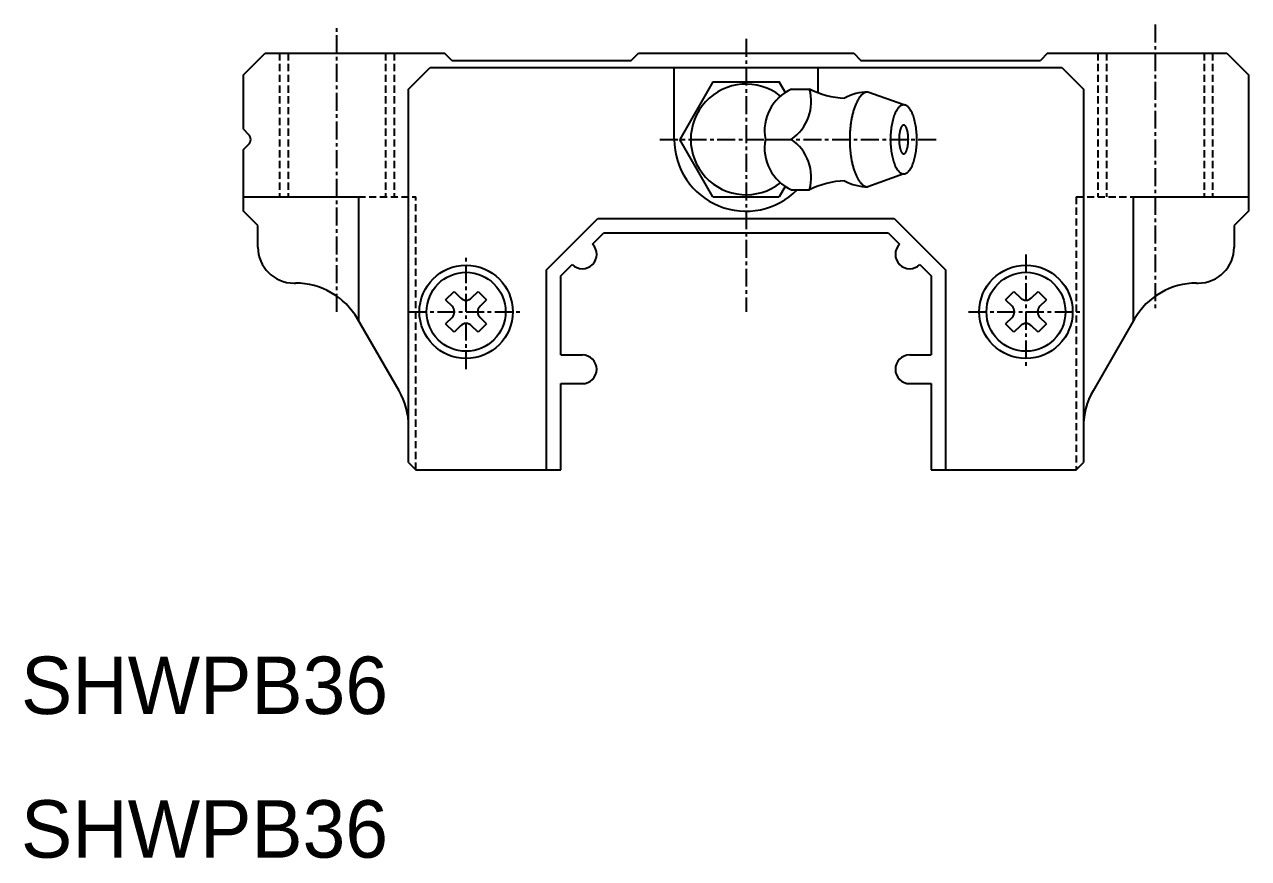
# Model space of a CAD drawing. Extents: x 10 to 219, y 10 to 161.
# Drawn here: x 10.2 to 95.5, y 9.9 to 68 of the extents above; entities that cross this region are included whole.
import ezdxf

# ---------------------------------------------------------------- set-up
doc = ezdxf.new("R2010")
doc.units = 0
doc.linetypes.add('CENTER', pattern=[2, 1.25, -0.25, 0.25, -0.25])
doc.linetypes.add('DASHED', pattern=[0.75, 0.5, -0.25])
doc.layers.get('0').update_dxf_attribs({"linetype": 'CONTINUOUS'})
doc.layers.add('CENTER', color=1, linetype='CENTER')

msp = doc.modelspace()

# ---------------------------------------------------------------- linework, layer by layer
at = {"color": 7, "linetype": 'CONTINUOUS'}
for p, q in [((25.50003, 64.49992), (27.0001, 66.00001)), ((27.0001, 66.00001), (39.50003, 66.00001)), ((40.00009, 65.50001), (39.50009, 66.00001)), ((52.5001, 65.49999), (53.00008, 65.99999)), ((53.00006, 66.00001), (68.00003, 66.00001)), ((68.00007, 66.00001), (68.50005, 65.50001)), ((81.50007, 66.00002), (81.00007, 65.50002)), ((81.50003, 66.00001), (94.00003, 66.00001)), ((94.00004, 66), (95.50004, 64.49999)), ((37.00007, 63.5), (38.50006, 64.99999)), ((38.50005, 65.00001), (82.50002, 65.00001)), ((40.00003, 65.50001), (52.50006, 65.50001)), ((55.50002, 60.00001), (55.50002, 65.00001)), ((65.50002, 65.00001), (65.50002, 63.25495)), ((68.50002, 65.50001), (81.00003, 65.50001)), ((82.50003, 65.00001), (84.00003, 63.50001)), ((25.50003, 60.70715), (25.50003, 64.49992)), ((58.19059, 64.00004), (55.88118, 60.00002)), ((58.1906, 64.00004), (60.50002, 64.00004)), ((60.50002, 64.00004), (62.80943, 64.00004)), ((63.21976, 63.28936), (62.80945, 64.00004)), ((95.50003, 64.5), (95.50003, 55.00001)), ((37.00002, 37.50003), (37.00002, 63.5)), ((63.64543, 63.50741), (64.92358, 63.50741)), ((71.48074, 62.40001), (68.98627, 63.30001)), ((84.00002, 63.5), (84.00002, 37.50003)), ((25.50007, 60.70712), (25.85362, 60.35357)), ((58.19059, 56.00002), (55.88118, 60.00003)), ((61.84955, 60.00001), (63.64543, 60.00001)), ((25.50003, 55.00001), (25.50003, 59.29289)), ((25.50007, 59.29291), (25.85362, 59.64646)), ((71.48074, 57.60001), (68.98627, 56.70001)), ((63.23243, 56.73265), (62.80945, 56.00002)), ((63.64543, 56.49261), (64.92358, 56.49261)), ((25.50001, 56.00001), (33.50002, 56.00001)), ((33.5, 56.00003), (33.5, 47.3993)), ((58.1906, 56.00001), (60.50002, 56.00001)), ((60.50002, 56.00001), (62.80943, 56.00001)), ((87.50002, 47.3993), (87.50002, 56.00003)), ((87.50002, 56.00001), (95.50002, 56.00001)), ((26.50007, 54.00001), (25.50007, 55.00001)), ((95.50006, 55.00002), (94.50006, 54.00002)), ((26.50003, 52.50001), (26.50003, 54.00001)), ((46.60004, 50.91422), (50.18003, 54.49422)), ((50.18002, 54.49423), (70.82002, 54.49423)), ((70.82004, 54.49423), (74.40004, 50.91423)), ((94.50003, 54.00001), (94.50003, 52.50001)), ((49.80714, 52.70711), (50.59426, 53.49423)), ((50.59424, 53.49423), (70.40581, 53.49423)), ((70.40582, 53.49424), (71.19293, 52.70713)), ((47.60004, 50.50001), (48.39293, 51.2929)), ((72.60714, 51.29291), (73.40004, 50.50002)), ((46.60002, 37.00001), (46.60002, 50.91423)), ((47.60002, 45.00001), (47.60002, 50.50001)), ((73.40002, 50.50001), (73.40002, 45.00001)), ((74.40002, 50.91423), (74.40002, 37.00001)), ((29.00003, 50.00001), (29.11335, 50.00001)), ((91.8868, 50.00001), (92.00003, 50.00001)), ((39.57883, 48.83767), (40.02757, 48.38893)), ((39.57885, 48.83767), (40.16239, 49.42121)), ((40.16238, 49.42121), (40.61112, 48.97247)), ((41.38894, 48.97248), (41.83768, 49.42122)), ((41.8377, 49.42122), (42.42124, 48.83767)), ((41.97249, 48.38892), (42.42123, 48.83766)), ((78.57883, 48.83767), (79.02757, 48.38893)), ((78.57884, 48.83767), (79.16239, 49.42122)), ((79.16239, 49.42122), (79.61112, 48.97248)), ((80.38895, 48.97247), (80.83769, 49.42121)), ((80.83769, 49.42122), (81.42124, 48.83767)), ((80.97249, 48.38892), (81.42123, 48.83766)), ((36.33021, 42.50005), (33.44347, 47.50002)), ((40.02757, 47.61111), (39.57883, 47.16237)), ((40.1624, 46.57883), (39.57885, 47.16237)), ((40.61113, 47.02756), (40.16239, 46.57882)), ((41.83769, 46.57881), (41.38894, 47.02756)), ((42.42124, 47.16237), (41.83769, 46.57883)), ((42.42123, 47.16236), (41.97248, 47.61111)), ((79.02757, 47.61111), (78.57883, 47.16237)), ((79.16239, 46.57883), (78.57885, 47.16237)), ((79.61112, 47.02756), (79.16239, 46.57882)), ((80.83767, 46.57882), (80.38894, 47.02756)), ((81.42123, 47.16237), (80.83769, 46.57883)), ((81.42123, 47.16238), (80.97249, 47.61111)), ((87.55667, 47.50002), (84.66994, 42.50005)), ((47.60002, 45.00001), (49.10002, 45.00001)), ((71.90002, 45.00001), (73.40002, 45.00001)), ((47.60002, 37.00001), (47.60002, 43.00001)), ((47.60002, 43.00001), (49.10002, 43.00001)), ((71.90002, 43.00001), (73.40002, 43.00001)), ((73.40002, 43.00001), (73.40002, 37.00001)), ((37.00005, 37.50005), (37.50006, 37.00003)), ((37.50005, 37.00001), (47.60002, 37.00001)), ((73.40002, 37.00001), (83.49998, 37.00001)), ((83.50002, 37.00003), (84.00001, 37.50004))]:
    msp.add_line(p, q, dxfattribs=at)
at = {"color": 3, "linetype": 'DASHED'}
for p, q in [((28, 66.00001), (28, 56.00001)), ((28.6, 66.00001), (28.6, 56.00001)), ((35.4, 66.00001), (35.4, 56.00001)), ((36, 66.00001), (36, 56.00001)), ((85, 66.00001), (85, 56.00001)), ((85.6, 66.00001), (85.6, 56.00001)), ((92.4, 66.00001), (92.4, 56.00001)), ((93, 66.00001), (93, 56.00001)), ((33.5, 56.00001), (37.50002, 56.00001)), ((37.50002, 37.00001), (37.50002, 56.00001)), ((83.50002, 56.00001), (83.50002, 37.00001)), ((83.50002, 56.00001), (87.50002, 56.00001))]:
    msp.add_line(p, q, dxfattribs=at)
at = {"color": 7, "linetype": 'CONTINUOUS'}
for points in [[(68.9863, 63.3, 0), (68.9553, 63.299, 0), (68.9243, 63.296, 0), (68.8934, 63.2911, 0), (68.8625, 63.2841, 0), (68.8317, 63.2752, 0), (68.801, 63.2643, 0), (68.7704, 63.2514, 0), (68.7399, 63.2366, 0), (68.7096, 63.2198, 0), (68.6794, 63.2011, 0), (68.6495, 63.1805, 0), (68.6197, 63.1579, 0), (68.5901, 63.1335, 0), (68.5608, 63.1071, 0), (68.5318, 63.0789, 0), (68.503, 63.0488, 0), (68.4745, 63.0169, 0), (68.4463, 62.9832, 0), (68.4185, 62.9476, 0), (68.391, 62.9103, 0), (68.3638, 62.8713, 0), (68.337, 62.8305, 0), (68.3106, 62.788, 0), (68.2847, 62.7439, 0), (68.2591, 62.698, 0), (68.234, 62.6506, 0), (68.2093, 62.6016, 0), (68.1851, 62.5509, 0), (68.1614, 62.4988, 0), (68.1382, 62.4451, 0), (68.1155, 62.39, 0), (68.0933, 62.3335, 0), (68.0717, 62.2755, 0), (68.0506, 62.2162, 0), (68.03, 62.1555, 0), (68.0101, 62.0935, 0), (67.9907, 62.0303, 0), (67.9719, 61.9658, 0), (67.9538, 61.9002, 0), (67.9362, 61.8334, 0), (67.9193, 61.7655, 0), (67.9031, 61.6965, 0), (67.8875, 61.6266, 0), (67.8725, 61.5556, 0), (67.8583, 61.4837, 0), (67.8447, 61.4109, 0), (67.8318, 61.3373, 0), (67.8195, 61.2629, 0), (67.808, 61.1877, 0), (67.7972, 61.1117, 0), (67.7872, 61.0352, 0), (67.7778, 60.9579, 0), (67.7692, 60.8802, 0), (67.7613, 60.8018, 0), (67.7541, 60.723, 0), (67.7477, 60.6438, 0), (67.742, 60.5642, 0), (67.7371, 60.4842, 0), (67.7329, 60.404, 0), (67.7295, 60.3235, 0), (67.7268, 60.2428, 0), (67.7249, 60.1619, 0), (67.7238, 60.081, 0), (67.7234, 60, 0), (67.7238, 59.919, 0), (67.7249, 59.8381, 0), (67.7268, 59.7572, 0), (67.7295, 59.6766, 0), (67.7329, 59.5961, 0), (67.7371, 59.5158, 0), (67.742, 59.4358, 0), (67.7477, 59.3562, 0), (67.7541, 59.277, 0), (67.7613, 59.1982, 0), (67.7692, 59.1199, 0), (67.7778, 59.0421, 0), (67.7872, 58.9649, 0), (67.7972, 58.8883, 0), (67.808, 58.8124, 0), (67.8195, 58.7372, 0), (67.8318, 58.6627, 0), (67.8447, 58.5891, 0), (67.8583, 58.5163, 0), (67.8725, 58.4444, 0), (67.8875, 58.3734, 0), (67.9031, 58.3035, 0), (67.9193, 58.2345, 0), (67.9362, 58.1666, 0), (67.9538, 58.0998, 0), (67.9719, 58.0342, 0), (67.9907, 57.9697, 0), (68.0101, 57.9065, 0), (68.03, 57.8445, 0), (68.0506, 57.7839, 0), (68.0717, 57.7245, 0), (68.0933, 57.6666, 0), (68.1155, 57.61, 0), (68.1382, 57.5549, 0), (68.1614, 57.5012, 0), (68.1851, 57.4491, 0), (68.2093, 57.3985, 0), (68.234, 57.3494, 0), (68.2591, 57.302, 0), (68.2847, 57.2562, 0), (68.3106, 57.212, 0), (68.337, 57.1695, 0), (68.3638, 57.1287, 0), (68.391, 57.0897, 0), (68.4185, 57.0524, 0), (68.4463, 57.0168, 0), (68.4745, 56.9831, 0), (68.503, 56.9512, 0), (68.5318, 56.9211, 0), (68.5608, 56.8929, 0), (68.5901, 56.8666, 0), (68.6197, 56.8421, 0), (68.6495, 56.8196, 0), (68.6794, 56.7989, 0), (68.7096, 56.7802, 0), (68.7399, 56.7634, 0), (68.7704, 56.7486, 0), (68.801, 56.7357, 0), (68.8317, 56.7248, 0), (68.8625, 56.7159, 0), (68.8934, 56.709, 0), (68.9243, 56.704, 0), (68.9553, 56.701, 0), (68.9863, 56.7, 0)], [(71.4807, 62.4, 0), (71.4357, 62.3971, 0), (71.3907, 62.3885, 0), (71.346, 62.374, 0), (71.3016, 62.3539, 0), (71.2576, 62.3281, 0), (71.2141, 62.2967, 0), (71.1713, 62.2597, 0), (71.1293, 62.2173, 0), (71.0881, 62.1696, 0), (71.0478, 62.1166, 0), (71.0086, 62.0586, 0), (70.9705, 61.9955, 0), (70.9336, 61.9277, 0), (70.8981, 61.8552, 0), (70.864, 61.7783, 0), (70.8313, 61.6971, 0), (70.8002, 61.6118, 0), (70.7708, 61.5226, 0), (70.743, 61.4297, 0), (70.7171, 61.3334, 0), (70.693, 61.2339, 0), (70.6707, 61.1314, 0), (70.6505, 61.0261, 0), (70.6322, 60.9184, 0), (70.616, 60.8085, 0), (70.6018, 60.6967, 0), (70.5898, 60.5832, 0), (70.5799, 60.4682, 0), (70.5722, 60.3522, 0), (70.5667, 60.2353, 0), (70.5634, 60.1178, 0), (70.5623, 60, 0), (70.5634, 59.8822, 0), (70.5667, 59.7648, 0), (70.5722, 59.6479, 0), (70.5799, 59.5318, 0), (70.5898, 59.4169, 0), (70.6018, 59.3033, 0), (70.616, 59.1915, 0), (70.6322, 59.0816, 0), (70.6505, 58.9739, 0), (70.6707, 58.8687, 0), (70.693, 58.7662, 0), (70.7171, 58.6666, 0), (70.743, 58.5703, 0), (70.7708, 58.4775, 0), (70.8002, 58.3883, 0), (70.8313, 58.303, 0), (70.864, 58.2217, 0), (70.8981, 58.1448, 0), (70.9336, 58.0723, 0), (70.9705, 58.0045, 0), (71.0086, 57.9415, 0), (71.0478, 57.8834, 0), (71.0881, 57.8304, 0), (71.1293, 57.7827, 0), (71.1713, 57.7403, 0), (71.2141, 57.7034, 0), (71.2576, 57.6719, 0), (71.3016, 57.6461, 0), (71.346, 57.626, 0), (71.3907, 57.6116, 0), (71.4357, 57.6029, 0), (71.4807, 57.6, 0), (71.5258, 57.6029, 0), (71.5708, 57.6116, 0), (71.6155, 57.626, 0), (71.6599, 57.6461, 0), (71.7039, 57.6719, 0), (71.7473, 57.7034, 0), (71.7902, 57.7403, 0), (71.8322, 57.7827, 0), (71.8734, 57.8304, 0), (71.9137, 57.8834, 0), (71.9529, 57.9415, 0), (71.991, 58.0045, 0), (72.0279, 58.0723, 0), (72.0634, 58.1448, 0), (72.0975, 58.2217, 0), (72.1302, 58.303, 0), (72.1613, 58.3883, 0), (72.1907, 58.4775, 0), (72.2184, 58.5703, 0), (72.2444, 58.6666, 0), (72.2685, 58.7662, 0), (72.2907, 58.8687, 0), (72.311, 58.9739, 0), (72.3293, 59.0816, 0), (72.3455, 59.1915, 0), (72.3596, 59.3033, 0), (72.3717, 59.4169, 0), (72.3815, 59.5318, 0), (72.3892, 59.6479, 0), (72.3948, 59.7648, 0), (72.3981, 59.8822, 0), (72.3992, 60, 0), (72.3981, 60.1178, 0), (72.3948, 60.2353, 0), (72.3892, 60.3522, 0), (72.3815, 60.4682, 0), (72.3717, 60.5832, 0), (72.3596, 60.6967, 0), (72.3455, 60.8085, 0), (72.3293, 60.9184, 0), (72.311, 61.0261, 0), (72.2907, 61.1314, 0), (72.2685, 61.2339, 0), (72.2444, 61.3334, 0), (72.2184, 61.4297, 0), (72.1907, 61.5226, 0), (72.1613, 61.6118, 0), (72.1302, 61.6971, 0), (72.0975, 61.7783, 0), (72.0634, 61.8552, 0), (72.0279, 61.9277, 0), (71.991, 61.9955, 0), (71.9529, 62.0586, 0), (71.9137, 62.1166, 0), (71.8734, 62.1696, 0), (71.8322, 62.2173, 0), (71.7902, 62.2597, 0), (71.7473, 62.2967, 0), (71.7039, 62.3281, 0), (71.6599, 62.3539, 0), (71.6155, 62.374, 0), (71.5708, 62.3885, 0), (71.5258, 62.3971, 0), (71.4807, 62.4, 0)], [(71.4807, 59, 0), (71.4967, 59.0012, 0), (71.5126, 59.0048, 0), (71.5284, 59.0108, 0), (71.5441, 59.0192, 0), (71.5596, 59.03, 0), (71.575, 59.0431, 0), (71.5901, 59.0585, 0), (71.605, 59.0761, 0), (71.6196, 59.096, 0), (71.6338, 59.1181, 0), (71.6477, 59.1423, 0), (71.6611, 59.1685, 0), (71.6742, 59.1968, 0), (71.6867, 59.227, 0), (71.6988, 59.2591, 0), (71.7104, 59.2929, 0), (71.7213, 59.3285, 0), (71.7318, 59.3656, 0), (71.7416, 59.4043, 0), (71.7507, 59.4444, 0), (71.7593, 59.4859, 0), (71.7671, 59.5286, 0), (71.7743, 59.5725, 0), (71.7807, 59.6173, 0), (71.7865, 59.6631, 0), (71.7915, 59.7097, 0), (71.7957, 59.757, 0), (71.7992, 59.8049, 0), (71.8019, 59.8533, 0), (71.8039, 59.902, 0), (71.8051, 59.9509, 0), (71.8055, 60, 0), (71.8051, 60.0491, 0), (71.8039, 60.098, 0), (71.8019, 60.1467, 0), (71.7992, 60.1951, 0), (71.7957, 60.243, 0), (71.7915, 60.2903, 0), (71.7865, 60.3369, 0), (71.7807, 60.3827, 0), (71.7743, 60.4276, 0), (71.7671, 60.4714, 0), (71.7593, 60.5141, 0), (71.7507, 60.5556, 0), (71.7416, 60.5957, 0), (71.7318, 60.6344, 0), (71.7213, 60.6716, 0), (71.7104, 60.7071, 0), (71.6988, 60.741, 0), (71.6867, 60.773, 0), (71.6742, 60.8032, 0), (71.6611, 60.8315, 0), (71.6477, 60.8577, 0), (71.6338, 60.8819, 0), (71.6196, 60.904, 0), (71.605, 60.9239, 0), (71.5901, 60.9416, 0), (71.575, 60.9569, 0), (71.5596, 60.97, 0), (71.5441, 60.9808, 0), (71.5284, 60.9892, 0), (71.5126, 60.9952, 0), (71.4967, 60.9988, 0), (71.4807, 61, 0), (71.4648, 60.9988, 0), (71.4489, 60.9952, 0), (71.4331, 60.9892, 0), (71.4174, 60.9808, 0), (71.4018, 60.97, 0), (71.3865, 60.9569, 0), (71.3713, 60.9416, 0), (71.3565, 60.9239, 0), (71.3419, 60.904, 0), (71.3277, 60.8819, 0), (71.3138, 60.8577, 0), (71.3003, 60.8315, 0), (71.2873, 60.8032, 0), (71.2747, 60.773, 0), (71.2627, 60.741, 0), (71.2511, 60.7071, 0), (71.2401, 60.6716, 0), (71.2297, 60.6344, 0), (71.2199, 60.5957, 0), (71.2107, 60.5556, 0), (71.2022, 60.5141, 0), (71.1944, 60.4714, 0), (71.1872, 60.4276, 0), (71.1807, 60.3827, 0), (71.175, 60.3369, 0), (71.17, 60.2903, 0), (71.1658, 60.243, 0), (71.1623, 60.1951, 0), (71.1595, 60.1467, 0), (71.1576, 60.098, 0), (71.1564, 60.0491, 0), (71.156, 60, 0), (71.1564, 59.9509, 0), (71.1576, 59.902, 0), (71.1595, 59.8533, 0), (71.1623, 59.8049, 0), (71.1658, 59.757, 0), (71.17, 59.7097, 0), (71.175, 59.6631, 0), (71.1807, 59.6173, 0), (71.1872, 59.5725, 0), (71.1944, 59.5286, 0), (71.2022, 59.4859, 0), (71.2107, 59.4444, 0), (71.2199, 59.4043, 0), (71.2297, 59.3656, 0), (71.2401, 59.3285, 0), (71.2511, 59.2929, 0), (71.2627, 59.2591, 0), (71.2747, 59.227, 0), (71.2873, 59.1968, 0), (71.3003, 59.1685, 0), (71.3138, 59.1423, 0), (71.3277, 59.1181, 0), (71.3419, 59.096, 0), (71.3565, 59.0761, 0), (71.3713, 59.0585, 0), (71.3865, 59.0431, 0), (71.4018, 59.03, 0), (71.4174, 59.0192, 0), (71.4331, 59.0108, 0), (71.4489, 59.0048, 0), (71.4648, 59.0012, 0), (71.4807, 59, 0)]]:
    msp.add_polyline3d(points, dxfattribs=at)
for centre, radius in [((41.00002, 48.00001), 3.25), ((80.00002, 48.00001), 3.25), ((41.00002, 48.00001), 2.75), ((80.00002, 48.00001), 2.75)]:
    msp.add_circle(centre, radius, dxfattribs=at)
for centre, radius, start, end in [((60.50002, 60.00001), 3.85, 51.526513, 308.47349), ((64.96701, 60.6069), 3.17599, 114.03975, 191.01614), ((61.87018, 62.63353), 3.17599, 303.98386, 15.97117), ((67.61553, 68.86963), 6, 243.20602, 267.6158), ((68.98627, 60.00002), 3.3, 90.000073, 119.40699), ((25.50007, 60.00002), 0.5, 315, 45), ((60.50002, 60.00001), 5, 180.00004, 315.45413), ((64.96701, 59.39313), 3.17599, 168.98386, 245.96025), ((61.87018, 57.3665), 3.17599, 344.02883, 56.01614), ((67.61553, 51.1304), 6, 92.384205, 116.79398), ((68.98627, 60.00001), 3.3, 240.59301, 269.99993), ((29.00003, 52.50001), 2.5, 180, 270), ((49.10002, 52.00001), 1, 225.00005, 45), ((71.90002, 52.00001), 1, 135, 314.99996), ((92.00003, 52.50001), 2.5, 270, 0), ((29.11335, 45.00001), 5, 30.000037, 90), ((91.8868, 45.00001), 5, 90, 149.99996), ((41.00002, 49.36139), 0.55, 225.00005, 314.99995), ((80.00002, 49.36139), 0.55, 225.00005, 314.99995), ((39.63866, 48.00001), 0.55, 315.00007, 44.99993), ((42.36139, 48.00001), 0.55, 135, 224.99998), ((78.63866, 48.00001), 0.55, 315.00007, 44.99993), ((81.36139, 48.00001), 0.55, 135, 224.99998), ((41.00002, 46.63865), 0.55, 45.000046, 134.99995), ((80.00002, 46.63865), 0.55, 45.000046, 134.99995), ((49.10002, 44.00001), 1, 270.00007, 89.99998), ((71.90002, 44.00001), 1, 89.999982, 269.99995), ((32.00003, 40.00004), 5, 359.99998, 30.00008), ((89.00003, 40.00004), 5, 149.99992, 180.00002)]:
    msp.add_arc(centre, radius, start, end, dxfattribs=at)
at = {"layer": 'CENTER', "color": 1, "linetype": 'CENTER'}
for p, q in [((32, 48.00001), (32, 68.00001)), ((89, 68.00001), (89, 48.00001)), ((60.50002, 67.00001), (60.50002, 48.00001)), ((54.50002, 60.00001), (73.77518, 60.00001)), ((41.00002, 44.00001), (41.00002, 52.00001)), ((80.00002, 52.00001), (80.00002, 44.00001)), ((37.00002, 48.00001), (45.00002, 48.00001)), ((76.00002, 48.00001), (84.00002, 48.00001))]:
    msp.add_line(p, q, dxfattribs=at)

# ---------------------------------------------------------------- texts
at = {"color": 7, "linetype": 'CONTINUOUS'}
for p in [(10, 20), (10, 10)]:
    msp.add_text('SHWPB36', height=4, dxfattribs=at).set_placement(p)

doc.saveas('drawing.dxf')
